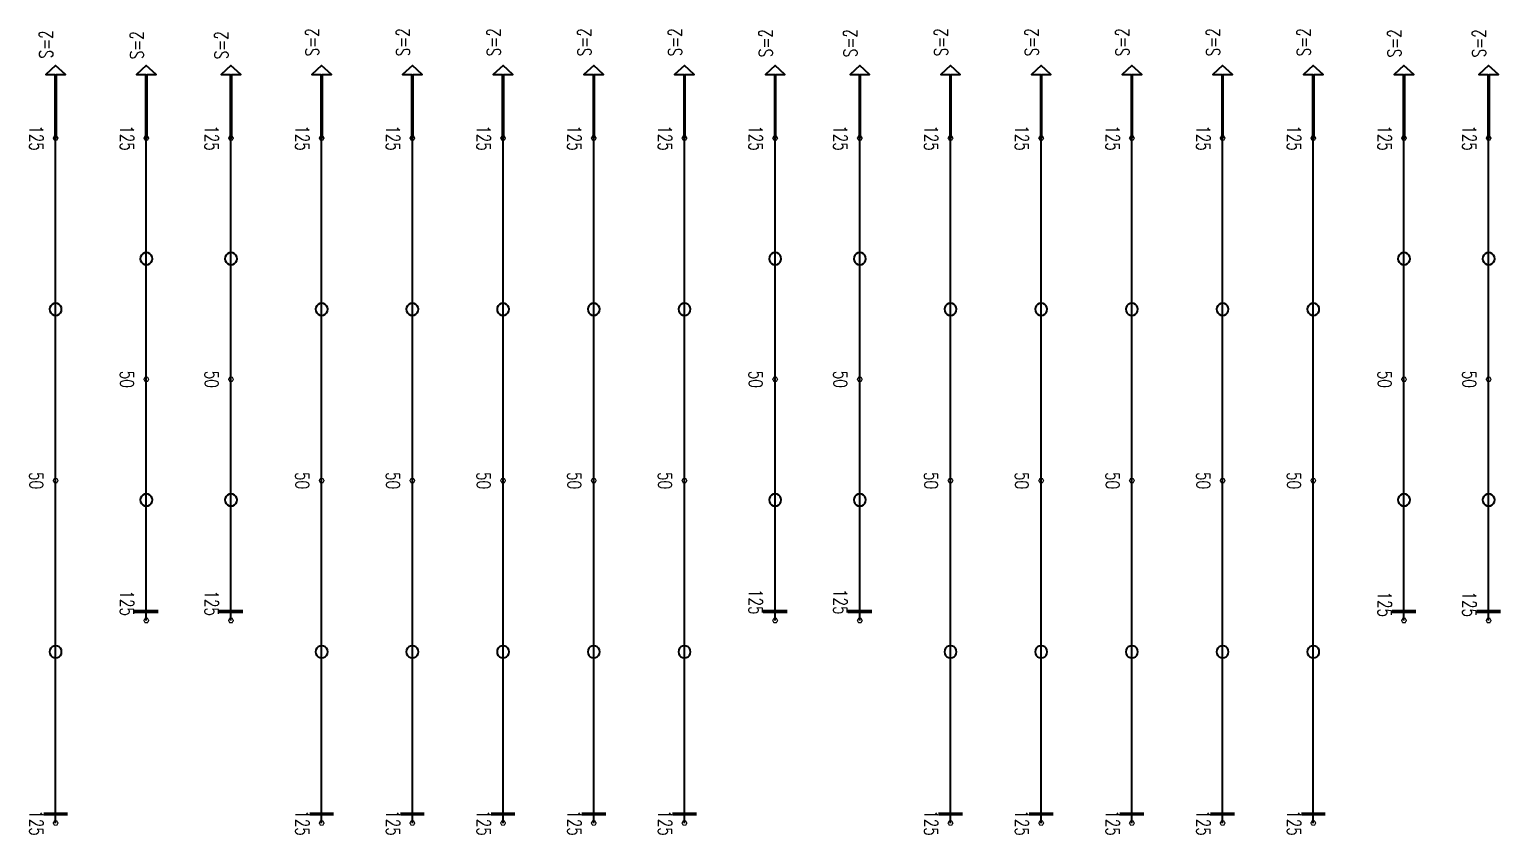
# Model space of a CAD drawing. Header units: millimetres. Extents: x 118516 to 587758, y -25561 to 50684.
# Drawn here: x 531768 to 556130, y 27610 to 40927 of the extents above; entities that cross this region are included whole.
import ezdxf

# ---------------------------------------------------------------- set-up
doc = ezdxf.new("R2010")
doc.units = ezdxf.units.MM
doc.layers.add('Current plane_Column', color=7, linetype='Continuous', true_color=0x4b00ff)
doc.layers.add('NDC_S-TENDON', color=6, linetype='Continuous', lineweight=35)
doc.layers.add('NDC_S_ANNO', color=7, linetype='Continuous', lineweight=20)
doc.styles.add('NDC_ANNO', font='', dxfattribs={"width": 0.8})
doc.styles.get('NDC_ANNO').set_extended_font_data('Dotum')

# ---------------------------------------------------------------- blocks, each defined once
blk = doc.blocks.new('HTB TDY')
at = {"layer": 'NDC_S-TENDON', "linetype": 'Continuous'}
for points, elevation in [([(23462, 29630), (23462, 30680), (23612, 30680), (23450, 30830), (23288, 30680), (23438, 30680), (23438, 29630)], 3575), ([(24962, 29630), (24962, 30680), (25112, 30680), (24950, 30830), (24788, 30680), (24938, 30680), (24938, 29630)], 3575), ([(26362, 29630), (26362, 30680), (26512, 30680), (26350, 30830), (26188, 30680), (26338, 30680), (26338, 29630)], 3575), ([(27862, 29630), (27862, 30680), (28012, 30680), (27850, 30830), (27688, 30680), (27838, 30680), (27838, 29630)], 3575), ([(29362, 29630), (29362, 30680), (29512, 30680), (29350, 30830), (29188, 30680), (29338, 30680), (29338, 29630)], 3575), ([(30862, 29630), (30862, 30680), (31012, 30680), (30850, 30830), (30688, 30680), (30838, 30680), (30838, 29630)], 3575), ([(32362, 29630), (32362, 30680), (32512, 30680), (32350, 30830), (32188, 30680), (32338, 30680), (32338, 29630)], 3575), ([(33862, 29630), (33862, 30680), (34012, 30680), (33850, 30830), (33688, 30680), (33838, 30680), (33838, 29630)], 3575), ([(35362, 29630), (35362, 30680), (35512, 30680), (35350, 30830), (35188, 30680), (35338, 30680), (35338, 29630)], 3575), ([(36762, 29630), (36762, 30680), (36912, 30680), (36750, 30830), (36588, 30680), (36738, 30680), (36738, 29630)], 3575), ([(38262, 29630), (38262, 30680), (38412, 30680), (38250, 30830), (38088, 30680), (38238, 30680), (38238, 29630)], 3575), ([(39762, 29630), (39762, 30680), (39912, 30680), (39750, 30830), (39588, 30680), (39738, 30680), (39738, 29630)], 3575), ([(41262, 29630), (41262, 30680), (41412, 30680), (41250, 30830), (41088, 30680), (41238, 30680), (41238, 29630)], 3575), ([(42762, 29630), (42762, 30680), (42912, 30680), (42750, 30830), (42588, 30680), (42738, 30680), (42738, 29630)], 3575), ([(44262, 29630), (44262, 30680), (44412, 30680), (44250, 30830), (44088, 30680), (44238, 30680), (44238, 29630)], 3575), ([(45762, 29630), (45762, 30680), (45912, 30680), (45750, 30830), (45588, 30680), (45738, 30680), (45738, 29630)], 3575), ([(47162, 29630), (47162, 30680), (47312, 30680), (47150, 30830), (46988, 30680), (47138, 30680), (47138, 29630)], 3575), ([(24950, 27535), (24981, 27540), (25009, 27554), (25031, 27576), (25045, 27604), (25050, 27635), (25045, 27666), (25031, 27694), (25009, 27716), (24981, 27730), (24950, 27735), (24919, 27730), (24891, 27716), (24869, 27694), (24855, 27666), (24850, 27635), (24855, 27604), (24869, 27576), (24891, 27554), (24919, 27540), (24950, 27535)], 3532), ([(26350, 27535), (26381, 27540), (26409, 27554), (26431, 27576), (26445, 27604), (26450, 27635), (26445, 27666), (26431, 27694), (26409, 27716), (26381, 27730), (26350, 27735), (26319, 27730), (26291, 27716), (26269, 27694), (26255, 27666), (26250, 27635), (26255, 27604), (26269, 27576), (26291, 27554), (26319, 27540), (26350, 27535)], 3532), ([(35350, 27535), (35381, 27540), (35409, 27554), (35431, 27576), (35445, 27604), (35450, 27635), (35445, 27666), (35431, 27694), (35409, 27716), (35381, 27730), (35350, 27735), (35319, 27730), (35291, 27716), (35269, 27694), (35255, 27666), (35250, 27635), (35255, 27604), (35269, 27576), (35291, 27554), (35319, 27540), (35350, 27535)], 3532), ([(36750, 27535), (36781, 27540), (36809, 27554), (36831, 27576), (36845, 27604), (36850, 27635), (36845, 27666), (36831, 27694), (36809, 27716), (36781, 27730), (36750, 27735), (36719, 27730), (36691, 27716), (36669, 27694), (36655, 27666), (36650, 27635), (36655, 27604), (36669, 27576), (36691, 27554), (36719, 27540), (36750, 27535)], 3532), ([(45750, 27535), (45781, 27540), (45809, 27554), (45831, 27576), (45845, 27604), (45850, 27635), (45845, 27666), (45831, 27694), (45809, 27716), (45781, 27730), (45750, 27735), (45719, 27730), (45691, 27716), (45669, 27694), (45655, 27666), (45650, 27635), (45655, 27604), (45669, 27576), (45691, 27554), (45719, 27540), (45750, 27535)], 3532), ([(47150, 27535), (47181, 27540), (47209, 27554), (47231, 27576), (47245, 27604), (47250, 27635), (47245, 27666), (47231, 27694), (47209, 27716), (47181, 27730), (47150, 27735), (47119, 27730), (47091, 27716), (47069, 27694), (47055, 27666), (47050, 27635), (47055, 27604), (47069, 27576), (47091, 27554), (47119, 27540), (47150, 27535)], 3532), ([(23450, 26698), (23481, 26702), (23509, 26717), (23531, 26739), (23545, 26767), (23550, 26798), (23545, 26829), (23531, 26856), (23509, 26879), (23481, 26893), (23450, 26898), (23419, 26893), (23391, 26879), (23369, 26856), (23355, 26829), (23350, 26798), (23355, 26767), (23369, 26739), (23391, 26717), (23419, 26702), (23450, 26698)], 3532), ([(27850, 26698), (27881, 26702), (27909, 26717), (27931, 26739), (27945, 26767), (27950, 26798), (27945, 26829), (27931, 26856), (27909, 26879), (27881, 26893), (27850, 26898), (27819, 26893), (27791, 26879), (27769, 26856), (27755, 26829), (27750, 26798), (27755, 26767), (27769, 26739), (27791, 26717), (27819, 26702), (27850, 26698)], 3532), ([(29350, 26698), (29381, 26702), (29409, 26717), (29431, 26739), (29445, 26767), (29450, 26798), (29445, 26829), (29431, 26856), (29409, 26879), (29381, 26893), (29350, 26898), (29319, 26893), (29291, 26879), (29269, 26856), (29255, 26829), (29250, 26798), (29255, 26767), (29269, 26739), (29291, 26717), (29319, 26702), (29350, 26698)], 3532), ([(30850, 26698), (30881, 26702), (30909, 26717), (30931, 26739), (30945, 26767), (30950, 26798), (30945, 26829), (30931, 26856), (30909, 26879), (30881, 26893), (30850, 26898), (30819, 26893), (30791, 26879), (30769, 26856), (30755, 26829), (30750, 26798), (30755, 26767), (30769, 26739), (30791, 26717), (30819, 26702), (30850, 26698)], 3532), ([(32350, 26698), (32381, 26702), (32409, 26717), (32431, 26739), (32445, 26767), (32450, 26798), (32445, 26829), (32431, 26856), (32409, 26879), (32381, 26893), (32350, 26898), (32319, 26893), (32291, 26879), (32269, 26856), (32255, 26829), (32250, 26798), (32255, 26767), (32269, 26739), (32291, 26717), (32319, 26702), (32350, 26698)], 3532), ([(33850, 26698), (33881, 26702), (33909, 26717), (33931, 26739), (33945, 26767), (33950, 26798), (33945, 26829), (33931, 26856), (33909, 26879), (33881, 26893), (33850, 26898), (33819, 26893), (33791, 26879), (33769, 26856), (33755, 26829), (33750, 26798), (33755, 26767), (33769, 26739), (33791, 26717), (33819, 26702), (33850, 26698)], 3532), ([(38250, 26698), (38281, 26702), (38309, 26717), (38331, 26739), (38345, 26767), (38350, 26798), (38345, 26829), (38331, 26856), (38309, 26879), (38281, 26893), (38250, 26898), (38219, 26893), (38191, 26879), (38169, 26856), (38155, 26829), (38150, 26798), (38155, 26767), (38169, 26739), (38191, 26717), (38219, 26702), (38250, 26698)], 3532), ([(39750, 26698), (39781, 26702), (39809, 26717), (39831, 26739), (39845, 26767), (39850, 26798), (39845, 26829), (39831, 26856), (39809, 26879), (39781, 26893), (39750, 26898), (39719, 26893), (39691, 26879), (39669, 26856), (39655, 26829), (39650, 26798), (39655, 26767), (39669, 26739), (39691, 26717), (39719, 26702), (39750, 26698)], 3532), ([(41250, 26698), (41281, 26702), (41309, 26717), (41331, 26739), (41345, 26767), (41350, 26798), (41345, 26829), (41331, 26856), (41309, 26879), (41281, 26893), (41250, 26898), (41219, 26893), (41191, 26879), (41169, 26856), (41155, 26829), (41150, 26798), (41155, 26767), (41169, 26739), (41191, 26717), (41219, 26702), (41250, 26698)], 3532), ([(42750, 26698), (42781, 26702), (42809, 26717), (42831, 26739), (42845, 26767), (42850, 26798), (42845, 26829), (42831, 26856), (42809, 26879), (42781, 26893), (42750, 26898), (42719, 26893), (42691, 26879), (42669, 26856), (42655, 26829), (42650, 26798), (42655, 26767), (42669, 26739), (42691, 26717), (42719, 26702), (42750, 26698)], 3532), ([(44250, 26698), (44281, 26702), (44309, 26717), (44331, 26739), (44345, 26767), (44350, 26798), (44345, 26829), (44331, 26856), (44309, 26879), (44281, 26893), (44250, 26898), (44219, 26893), (44191, 26879), (44169, 26856), (44155, 26829), (44150, 26798), (44155, 26767), (44169, 26739), (44191, 26717), (44219, 26702), (44250, 26698)], 3532), ([(24950, 23545), (24981, 23550), (25009, 23564), (25031, 23586), (25045, 23614), (25050, 23645), (25045, 23676), (25031, 23704), (25009, 23726), (24981, 23740), (24950, 23745), (24919, 23740), (24891, 23726), (24869, 23704), (24855, 23676), (24850, 23645), (24855, 23614), (24869, 23586), (24891, 23564), (24919, 23550), (24950, 23545)], 3532), ([(26350, 23545), (26381, 23550), (26409, 23564), (26431, 23586), (26445, 23614), (26450, 23645), (26445, 23676), (26431, 23704), (26409, 23726), (26381, 23740), (26350, 23745), (26319, 23740), (26291, 23726), (26269, 23704), (26255, 23676), (26250, 23645), (26255, 23614), (26269, 23586), (26291, 23564), (26319, 23550), (26350, 23545)], 3532), ([(35350, 23545), (35381, 23550), (35409, 23564), (35431, 23586), (35445, 23614), (35450, 23645), (35445, 23676), (35431, 23704), (35409, 23726), (35381, 23740), (35350, 23745), (35319, 23740), (35291, 23726), (35269, 23704), (35255, 23676), (35250, 23645), (35255, 23614), (35269, 23586), (35291, 23564), (35319, 23550), (35350, 23545)], 3532), ([(36750, 23545), (36781, 23550), (36809, 23564), (36831, 23586), (36845, 23614), (36850, 23645), (36845, 23676), (36831, 23704), (36809, 23726), (36781, 23740), (36750, 23745), (36719, 23740), (36691, 23726), (36669, 23704), (36655, 23676), (36650, 23645), (36655, 23614), (36669, 23586), (36691, 23564), (36719, 23550), (36750, 23545)], 3532), ([(45750, 23545), (45781, 23550), (45809, 23564), (45831, 23586), (45845, 23614), (45850, 23645), (45845, 23676), (45831, 23704), (45809, 23726), (45781, 23740), (45750, 23745), (45719, 23740), (45691, 23726), (45669, 23704), (45655, 23676), (45650, 23645), (45655, 23614), (45669, 23586), (45691, 23564), (45719, 23550), (45750, 23545)], 3532), ([(47150, 23545), (47181, 23550), (47209, 23564), (47231, 23586), (47245, 23614), (47250, 23645), (47245, 23676), (47231, 23704), (47209, 23726), (47181, 23740), (47150, 23745), (47119, 23740), (47091, 23726), (47069, 23704), (47055, 23676), (47050, 23645), (47055, 23614), (47069, 23586), (47091, 23564), (47119, 23550), (47150, 23545)], 3532), ([(23450, 21033), (23481, 21037), (23509, 21052), (23531, 21074), (23545, 21102), (23550, 21133), (23545, 21163), (23531, 21191), (23509, 21213), (23481, 21228), (23450, 21233), (23419, 21228), (23391, 21213), (23369, 21191), (23355, 21163), (23350, 21133), (23355, 21102), (23369, 21074), (23391, 21052), (23419, 21037), (23450, 21033)], 3532), ([(27850, 21033), (27881, 21037), (27909, 21052), (27931, 21074), (27945, 21102), (27950, 21133), (27945, 21163), (27931, 21191), (27909, 21213), (27881, 21228), (27850, 21233), (27819, 21228), (27791, 21213), (27769, 21191), (27755, 21163), (27750, 21133), (27755, 21102), (27769, 21074), (27791, 21052), (27819, 21037), (27850, 21033)], 3532), ([(29350, 21033), (29381, 21037), (29409, 21052), (29431, 21074), (29445, 21102), (29450, 21133), (29445, 21163), (29431, 21191), (29409, 21213), (29381, 21228), (29350, 21233), (29319, 21228), (29291, 21213), (29269, 21191), (29255, 21163), (29250, 21133), (29255, 21102), (29269, 21074), (29291, 21052), (29319, 21037), (29350, 21033)], 3532), ([(30850, 21033), (30881, 21037), (30909, 21052), (30931, 21074), (30945, 21102), (30950, 21133), (30945, 21163), (30931, 21191), (30909, 21213), (30881, 21228), (30850, 21233), (30819, 21228), (30791, 21213), (30769, 21191), (30755, 21163), (30750, 21133), (30755, 21102), (30769, 21074), (30791, 21052), (30819, 21037), (30850, 21033)], 3532), ([(32350, 21033), (32381, 21037), (32409, 21052), (32431, 21074), (32445, 21102), (32450, 21133), (32445, 21163), (32431, 21191), (32409, 21213), (32381, 21228), (32350, 21233), (32319, 21228), (32291, 21213), (32269, 21191), (32255, 21163), (32250, 21133), (32255, 21102), (32269, 21074), (32291, 21052), (32319, 21037), (32350, 21033)], 3532), ([(33850, 21033), (33881, 21037), (33909, 21052), (33931, 21074), (33945, 21102), (33950, 21133), (33945, 21163), (33931, 21191), (33909, 21213), (33881, 21228), (33850, 21233), (33819, 21228), (33791, 21213), (33769, 21191), (33755, 21163), (33750, 21133), (33755, 21102), (33769, 21074), (33791, 21052), (33819, 21037), (33850, 21033)], 3532), ([(38250, 21033), (38281, 21037), (38309, 21052), (38331, 21074), (38345, 21102), (38350, 21133), (38345, 21163), (38331, 21191), (38309, 21213), (38281, 21228), (38250, 21233), (38219, 21228), (38191, 21213), (38169, 21191), (38155, 21163), (38150, 21133), (38155, 21102), (38169, 21074), (38191, 21052), (38219, 21037), (38250, 21033)], 3532), ([(39750, 21033), (39781, 21037), (39809, 21052), (39831, 21074), (39845, 21102), (39850, 21133), (39845, 21163), (39831, 21191), (39809, 21213), (39781, 21228), (39750, 21233), (39719, 21228), (39691, 21213), (39669, 21191), (39655, 21163), (39650, 21133), (39655, 21102), (39669, 21074), (39691, 21052), (39719, 21037), (39750, 21033)], 3532), ([(41250, 21033), (41281, 21037), (41309, 21052), (41331, 21074), (41345, 21102), (41350, 21133), (41345, 21163), (41331, 21191), (41309, 21213), (41281, 21228), (41250, 21233), (41219, 21228), (41191, 21213), (41169, 21191), (41155, 21163), (41150, 21133), (41155, 21102), (41169, 21074), (41191, 21052), (41219, 21037), (41250, 21033)], 3532), ([(42750, 21033), (42781, 21037), (42809, 21052), (42831, 21074), (42845, 21102), (42850, 21133), (42845, 21163), (42831, 21191), (42809, 21213), (42781, 21228), (42750, 21233), (42719, 21228), (42691, 21213), (42669, 21191), (42655, 21163), (42650, 21133), (42655, 21102), (42669, 21074), (42691, 21052), (42719, 21037), (42750, 21033)], 3532), ([(44250, 21033), (44281, 21037), (44309, 21052), (44331, 21074), (44345, 21102), (44350, 21133), (44345, 21163), (44331, 21191), (44309, 21213), (44281, 21228), (44250, 21233), (44219, 21228), (44191, 21213), (44169, 21191), (44155, 21163), (44150, 21133), (44155, 21102), (44169, 21074), (44191, 21052), (44219, 21037), (44250, 21033)], 3532)]:
    blk.add_lwpolyline(points, close=True, dxfattribs=dict(at, elevation=elevation))
for points, elevation in [([(23490, 29630, 20, 20, 0), (23470, 29665, 20, 20, 0), (23430, 29665, 20, 20, 0), (23410, 29630, 20, 20, 0), (23430, 29595, 20, 20, 0), (23470, 29595, 20, 20, 0)], 3575), ([(23490, 29630, 20, 20, 0), (23470, 29665, 20, 20, 0), (23430, 29665, 20, 20, 0), (23410, 29630, 20, 20, 0), (23430, 29595, 20, 20, 0), (23470, 29595, 20, 20, 0)], 3575), ([(24990, 29630, 20, 20, 0), (24970, 29665, 20, 20, 0), (24930, 29665, 20, 20, 0), (24910, 29630, 20, 20, 0), (24930, 29595, 20, 20, 0), (24970, 29595, 20, 20, 0)], 3575), ([(24990, 29630, 20, 20, 0), (24970, 29665, 20, 20, 0), (24930, 29665, 20, 20, 0), (24910, 29630, 20, 20, 0), (24930, 29595, 20, 20, 0), (24970, 29595, 20, 20, 0)], 3575), ([(26390, 29630, 20, 20, 0), (26370, 29665, 20, 20, 0), (26330, 29665, 20, 20, 0), (26310, 29630, 20, 20, 0), (26330, 29595, 20, 20, 0), (26370, 29595, 20, 20, 0)], 3575), ([(26390, 29630, 20, 20, 0), (26370, 29665, 20, 20, 0), (26330, 29665, 20, 20, 0), (26310, 29630, 20, 20, 0), (26330, 29595, 20, 20, 0), (26370, 29595, 20, 20, 0)], 3575), ([(27890, 29630, 20, 20, 0), (27870, 29665, 20, 20, 0), (27830, 29665, 20, 20, 0), (27810, 29630, 20, 20, 0), (27830, 29595, 20, 20, 0), (27870, 29595, 20, 20, 0)], 3575), ([(27890, 29630, 20, 20, 0), (27870, 29665, 20, 20, 0), (27830, 29665, 20, 20, 0), (27810, 29630, 20, 20, 0), (27830, 29595, 20, 20, 0), (27870, 29595, 20, 20, 0)], 3575), ([(29390, 29630, 20, 20, 0), (29370, 29665, 20, 20, 0), (29330, 29665, 20, 20, 0), (29310, 29630, 20, 20, 0), (29330, 29595, 20, 20, 0), (29370, 29595, 20, 20, 0)], 3575), ([(29390, 29630, 20, 20, 0), (29370, 29665, 20, 20, 0), (29330, 29665, 20, 20, 0), (29310, 29630, 20, 20, 0), (29330, 29595, 20, 20, 0), (29370, 29595, 20, 20, 0)], 3575), ([(30890, 29630, 20, 20, 0), (30870, 29665, 20, 20, 0), (30830, 29665, 20, 20, 0), (30810, 29630, 20, 20, 0), (30830, 29595, 20, 20, 0), (30870, 29595, 20, 20, 0)], 3575), ([(30890, 29630, 20, 20, 0), (30870, 29665, 20, 20, 0), (30830, 29665, 20, 20, 0), (30810, 29630, 20, 20, 0), (30830, 29595, 20, 20, 0), (30870, 29595, 20, 20, 0)], 3575), ([(32390, 29630, 20, 20, 0), (32370, 29665, 20, 20, 0), (32330, 29665, 20, 20, 0), (32310, 29630, 20, 20, 0), (32330, 29595, 20, 20, 0), (32370, 29595, 20, 20, 0)], 3575), ([(32390, 29630, 20, 20, 0), (32370, 29665, 20, 20, 0), (32330, 29665, 20, 20, 0), (32310, 29630, 20, 20, 0), (32330, 29595, 20, 20, 0), (32370, 29595, 20, 20, 0)], 3575), ([(33890, 29630, 20, 20, 0), (33870, 29665, 20, 20, 0), (33830, 29665, 20, 20, 0), (33810, 29630, 20, 20, 0), (33830, 29595, 20, 20, 0), (33870, 29595, 20, 20, 0)], 3575), ([(33890, 29630, 20, 20, 0), (33870, 29665, 20, 20, 0), (33830, 29665, 20, 20, 0), (33810, 29630, 20, 20, 0), (33830, 29595, 20, 20, 0), (33870, 29595, 20, 20, 0)], 3575), ([(35390, 29630, 20, 20, 0), (35370, 29665, 20, 20, 0), (35330, 29665, 20, 20, 0), (35310, 29630, 20, 20, 0), (35330, 29595, 20, 20, 0), (35370, 29595, 20, 20, 0)], 3575), ([(35390, 29630, 20, 20, 0), (35370, 29665, 20, 20, 0), (35330, 29665, 20, 20, 0), (35310, 29630, 20, 20, 0), (35330, 29595, 20, 20, 0), (35370, 29595, 20, 20, 0)], 3575), ([(36790, 29630, 20, 20, 0), (36770, 29665, 20, 20, 0), (36730, 29665, 20, 20, 0), (36710, 29630, 20, 20, 0), (36730, 29595, 20, 20, 0), (36770, 29595, 20, 20, 0)], 3575), ([(36790, 29630, 20, 20, 0), (36770, 29665, 20, 20, 0), (36730, 29665, 20, 20, 0), (36710, 29630, 20, 20, 0), (36730, 29595, 20, 20, 0), (36770, 29595, 20, 20, 0)], 3575), ([(38290, 29630, 20, 20, 0), (38270, 29665, 20, 20, 0), (38230, 29665, 20, 20, 0), (38210, 29630, 20, 20, 0), (38230, 29595, 20, 20, 0), (38270, 29595, 20, 20, 0)], 3575), ([(38290, 29630, 20, 20, 0), (38270, 29665, 20, 20, 0), (38230, 29665, 20, 20, 0), (38210, 29630, 20, 20, 0), (38230, 29595, 20, 20, 0), (38270, 29595, 20, 20, 0)], 3575), ([(39790, 29630, 20, 20, 0), (39770, 29665, 20, 20, 0), (39730, 29665, 20, 20, 0), (39710, 29630, 20, 20, 0), (39730, 29595, 20, 20, 0), (39770, 29595, 20, 20, 0)], 3575), ([(39790, 29630, 20, 20, 0), (39770, 29665, 20, 20, 0), (39730, 29665, 20, 20, 0), (39710, 29630, 20, 20, 0), (39730, 29595, 20, 20, 0), (39770, 29595, 20, 20, 0)], 3575), ([(41290, 29630, 20, 20, 0), (41270, 29665, 20, 20, 0), (41230, 29665, 20, 20, 0), (41210, 29630, 20, 20, 0), (41230, 29595, 20, 20, 0), (41270, 29595, 20, 20, 0)], 3575), ([(41290, 29630, 20, 20, 0), (41270, 29665, 20, 20, 0), (41230, 29665, 20, 20, 0), (41210, 29630, 20, 20, 0), (41230, 29595, 20, 20, 0), (41270, 29595, 20, 20, 0)], 3575), ([(42790, 29630, 20, 20, 0), (42770, 29665, 20, 20, 0), (42730, 29665, 20, 20, 0), (42710, 29630, 20, 20, 0), (42730, 29595, 20, 20, 0), (42770, 29595, 20, 20, 0)], 3575), ([(42790, 29630, 20, 20, 0), (42770, 29665, 20, 20, 0), (42730, 29665, 20, 20, 0), (42710, 29630, 20, 20, 0), (42730, 29595, 20, 20, 0), (42770, 29595, 20, 20, 0)], 3575), ([(44290, 29630, 20, 20, 0), (44270, 29665, 20, 20, 0), (44230, 29665, 20, 20, 0), (44210, 29630, 20, 20, 0), (44230, 29595, 20, 20, 0), (44270, 29595, 20, 20, 0)], 3575), ([(44290, 29630, 20, 20, 0), (44270, 29665, 20, 20, 0), (44230, 29665, 20, 20, 0), (44210, 29630, 20, 20, 0), (44230, 29595, 20, 20, 0), (44270, 29595, 20, 20, 0)], 3575), ([(45790, 29630, 20, 20, 0), (45770, 29665, 20, 20, 0), (45730, 29665, 20, 20, 0), (45710, 29630, 20, 20, 0), (45730, 29595, 20, 20, 0), (45770, 29595, 20, 20, 0)], 3575), ([(45790, 29630, 20, 20, 0), (45770, 29665, 20, 20, 0), (45730, 29665, 20, 20, 0), (45710, 29630, 20, 20, 0), (45730, 29595, 20, 20, 0), (45770, 29595, 20, 20, 0)], 3575), ([(47190, 29630, 20, 20, 0), (47170, 29665, 20, 20, 0), (47130, 29665, 20, 20, 0), (47110, 29630, 20, 20, 0), (47130, 29595, 20, 20, 0), (47170, 29595, 20, 20, 0)], 3575), ([(47190, 29630, 20, 20, 0), (47170, 29665, 20, 20, 0), (47130, 29665, 20, 20, 0), (47110, 29630, 20, 20, 0), (47130, 29595, 20, 20, 0), (47170, 29595, 20, 20, 0)], 3575), ([(24990, 25640, 20, 20, 0), (24970, 25675, 20, 20, 0), (24930, 25675, 20, 20, 0), (24910, 25640, 20, 20, 0), (24930, 25605, 20, 20, 0), (24970, 25605, 20, 20, 0)], 3500), ([(24990, 25640, 20, 20, 0), (24970, 25675, 20, 20, 0), (24930, 25675, 20, 20, 0), (24910, 25640, 20, 20, 0), (24930, 25605, 20, 20, 0), (24970, 25605, 20, 20, 0)], 3500), ([(26390, 25640, 20, 20, 0), (26370, 25675, 20, 20, 0), (26330, 25675, 20, 20, 0), (26310, 25640, 20, 20, 0), (26330, 25605, 20, 20, 0), (26370, 25605, 20, 20, 0)], 3500), ([(26390, 25640, 20, 20, 0), (26370, 25675, 20, 20, 0), (26330, 25675, 20, 20, 0), (26310, 25640, 20, 20, 0), (26330, 25605, 20, 20, 0), (26370, 25605, 20, 20, 0)], 3500), ([(35390, 25640, 20, 20, 0), (35370, 25675, 20, 20, 0), (35330, 25675, 20, 20, 0), (35310, 25640, 20, 20, 0), (35330, 25605, 20, 20, 0), (35370, 25605, 20, 20, 0)], 3500), ([(35390, 25640, 20, 20, 0), (35370, 25675, 20, 20, 0), (35330, 25675, 20, 20, 0), (35310, 25640, 20, 20, 0), (35330, 25605, 20, 20, 0), (35370, 25605, 20, 20, 0)], 3500), ([(36790, 25640, 20, 20, 0), (36770, 25675, 20, 20, 0), (36730, 25675, 20, 20, 0), (36710, 25640, 20, 20, 0), (36730, 25605, 20, 20, 0), (36770, 25605, 20, 20, 0)], 3500), ([(36790, 25640, 20, 20, 0), (36770, 25675, 20, 20, 0), (36730, 25675, 20, 20, 0), (36710, 25640, 20, 20, 0), (36730, 25605, 20, 20, 0), (36770, 25605, 20, 20, 0)], 3500), ([(45790, 25640, 20, 20, 0), (45770, 25675, 20, 20, 0), (45730, 25675, 20, 20, 0), (45710, 25640, 20, 20, 0), (45730, 25605, 20, 20, 0), (45770, 25605, 20, 20, 0)], 3500), ([(45790, 25640, 20, 20, 0), (45770, 25675, 20, 20, 0), (45730, 25675, 20, 20, 0), (45710, 25640, 20, 20, 0), (45730, 25605, 20, 20, 0), (45770, 25605, 20, 20, 0)], 3500), ([(47190, 25640, 20, 20, 0), (47170, 25675, 20, 20, 0), (47130, 25675, 20, 20, 0), (47110, 25640, 20, 20, 0), (47130, 25605, 20, 20, 0), (47170, 25605, 20, 20, 0)], 3500), ([(47190, 25640, 20, 20, 0), (47170, 25675, 20, 20, 0), (47130, 25675, 20, 20, 0), (47110, 25640, 20, 20, 0), (47130, 25605, 20, 20, 0), (47170, 25605, 20, 20, 0)], 3500), ([(23490, 23965, 20, 20, 0), (23470, 24000, 20, 20, 0), (23430, 24000, 20, 20, 0), (23410, 23965, 20, 20, 0), (23430, 23930, 20, 20, 0), (23470, 23930, 20, 20, 0)], 3500), ([(23490, 23965, 20, 20, 0), (23470, 24000, 20, 20, 0), (23430, 24000, 20, 20, 0), (23410, 23965, 20, 20, 0), (23430, 23930, 20, 20, 0), (23470, 23930, 20, 20, 0)], 3500), ([(27890, 23965, 20, 20, 0), (27870, 24000, 20, 20, 0), (27830, 24000, 20, 20, 0), (27810, 23965, 20, 20, 0), (27830, 23930, 20, 20, 0), (27870, 23930, 20, 20, 0)], 3500), ([(27890, 23965, 20, 20, 0), (27870, 24000, 20, 20, 0), (27830, 24000, 20, 20, 0), (27810, 23965, 20, 20, 0), (27830, 23930, 20, 20, 0), (27870, 23930, 20, 20, 0)], 3500), ([(29390, 23965, 20, 20, 0), (29370, 24000, 20, 20, 0), (29330, 24000, 20, 20, 0), (29310, 23965, 20, 20, 0), (29330, 23930, 20, 20, 0), (29370, 23930, 20, 20, 0)], 3500), ([(29390, 23965, 20, 20, 0), (29370, 24000, 20, 20, 0), (29330, 24000, 20, 20, 0), (29310, 23965, 20, 20, 0), (29330, 23930, 20, 20, 0), (29370, 23930, 20, 20, 0)], 3500), ([(30890, 23965, 20, 20, 0), (30870, 24000, 20, 20, 0), (30830, 24000, 20, 20, 0), (30810, 23965, 20, 20, 0), (30830, 23930, 20, 20, 0), (30870, 23930, 20, 20, 0)], 3500), ([(30890, 23965, 20, 20, 0), (30870, 24000, 20, 20, 0), (30830, 24000, 20, 20, 0), (30810, 23965, 20, 20, 0), (30830, 23930, 20, 20, 0), (30870, 23930, 20, 20, 0)], 3500), ([(32390, 23965, 20, 20, 0), (32370, 24000, 20, 20, 0), (32330, 24000, 20, 20, 0), (32310, 23965, 20, 20, 0), (32330, 23930, 20, 20, 0), (32370, 23930, 20, 20, 0)], 3500), ([(32390, 23965, 20, 20, 0), (32370, 24000, 20, 20, 0), (32330, 24000, 20, 20, 0), (32310, 23965, 20, 20, 0), (32330, 23930, 20, 20, 0), (32370, 23930, 20, 20, 0)], 3500), ([(33890, 23965, 20, 20, 0), (33870, 24000, 20, 20, 0), (33830, 24000, 20, 20, 0), (33810, 23965, 20, 20, 0), (33830, 23930, 20, 20, 0), (33870, 23930, 20, 20, 0)], 3500), ([(33890, 23965, 20, 20, 0), (33870, 24000, 20, 20, 0), (33830, 24000, 20, 20, 0), (33810, 23965, 20, 20, 0), (33830, 23930, 20, 20, 0), (33870, 23930, 20, 20, 0)], 3500), ([(38290, 23965, 20, 20, 0), (38270, 24000, 20, 20, 0), (38230, 24000, 20, 20, 0), (38210, 23965, 20, 20, 0), (38230, 23930, 20, 20, 0), (38270, 23930, 20, 20, 0)], 3500), ([(38290, 23965, 20, 20, 0), (38270, 24000, 20, 20, 0), (38230, 24000, 20, 20, 0), (38210, 23965, 20, 20, 0), (38230, 23930, 20, 20, 0), (38270, 23930, 20, 20, 0)], 3500), ([(39790, 23965, 20, 20, 0), (39770, 24000, 20, 20, 0), (39730, 24000, 20, 20, 0), (39710, 23965, 20, 20, 0), (39730, 23930, 20, 20, 0), (39770, 23930, 20, 20, 0)], 3500), ([(39790, 23965, 20, 20, 0), (39770, 24000, 20, 20, 0), (39730, 24000, 20, 20, 0), (39710, 23965, 20, 20, 0), (39730, 23930, 20, 20, 0), (39770, 23930, 20, 20, 0)], 3500), ([(41290, 23965, 20, 20, 0), (41270, 24000, 20, 20, 0), (41230, 24000, 20, 20, 0), (41210, 23965, 20, 20, 0), (41230, 23930, 20, 20, 0), (41270, 23930, 20, 20, 0)], 3500), ([(41290, 23965, 20, 20, 0), (41270, 24000, 20, 20, 0), (41230, 24000, 20, 20, 0), (41210, 23965, 20, 20, 0), (41230, 23930, 20, 20, 0), (41270, 23930, 20, 20, 0)], 3500), ([(42790, 23965, 20, 20, 0), (42770, 24000, 20, 20, 0), (42730, 24000, 20, 20, 0), (42710, 23965, 20, 20, 0), (42730, 23930, 20, 20, 0), (42770, 23930, 20, 20, 0)], 3500), ([(42790, 23965, 20, 20, 0), (42770, 24000, 20, 20, 0), (42730, 24000, 20, 20, 0), (42710, 23965, 20, 20, 0), (42730, 23930, 20, 20, 0), (42770, 23930, 20, 20, 0)], 3500), ([(44290, 23965, 20, 20, 0), (44270, 24000, 20, 20, 0), (44230, 24000, 20, 20, 0), (44210, 23965, 20, 20, 0), (44230, 23930, 20, 20, 0), (44270, 23930, 20, 20, 0)], 3500), ([(44290, 23965, 20, 20, 0), (44270, 24000, 20, 20, 0), (44230, 24000, 20, 20, 0), (44210, 23965, 20, 20, 0), (44230, 23930, 20, 20, 0), (44270, 23930, 20, 20, 0)], 3500), ([(24990, 21650, 20, 20, 0), (24970, 21685, 20, 20, 0), (24930, 21685, 20, 20, 0), (24910, 21650, 20, 20, 0), (24930, 21615, 20, 20, 0), (24970, 21615, 20, 20, 0)], 3575), ([(24990, 21650, 20, 20, 0), (24970, 21685, 20, 20, 0), (24930, 21685, 20, 20, 0), (24910, 21650, 20, 20, 0), (24930, 21615, 20, 20, 0), (24970, 21615, 20, 20, 0)], 3575), ([(26390, 21650, 20, 20, 0), (26370, 21685, 20, 20, 0), (26330, 21685, 20, 20, 0), (26310, 21650, 20, 20, 0), (26330, 21615, 20, 20, 0), (26370, 21615, 20, 20, 0)], 3575), ([(26390, 21650, 20, 20, 0), (26370, 21685, 20, 20, 0), (26330, 21685, 20, 20, 0), (26310, 21650, 20, 20, 0), (26330, 21615, 20, 20, 0), (26370, 21615, 20, 20, 0)], 3575), ([(35390, 21650, 20, 20, 0), (35370, 21685, 20, 20, 0), (35330, 21685, 20, 20, 0), (35310, 21650, 20, 20, 0), (35330, 21615, 20, 20, 0), (35370, 21615, 20, 20, 0)], 3575), ([(35390, 21650, 20, 20, 0), (35370, 21685, 20, 20, 0), (35330, 21685, 20, 20, 0), (35310, 21650, 20, 20, 0), (35330, 21615, 20, 20, 0), (35370, 21615, 20, 20, 0)], 3575), ([(36790, 21650, 20, 20, 0), (36770, 21685, 20, 20, 0), (36730, 21685, 20, 20, 0), (36710, 21650, 20, 20, 0), (36730, 21615, 20, 20, 0), (36770, 21615, 20, 20, 0)], 3575), ([(36790, 21650, 20, 20, 0), (36770, 21685, 20, 20, 0), (36730, 21685, 20, 20, 0), (36710, 21650, 20, 20, 0), (36730, 21615, 20, 20, 0), (36770, 21615, 20, 20, 0)], 3575), ([(45790, 21650, 20, 20, 0), (45770, 21685, 20, 20, 0), (45730, 21685, 20, 20, 0), (45710, 21650, 20, 20, 0), (45730, 21615, 20, 20, 0), (45770, 21615, 20, 20, 0)], 3575), ([(45790, 21650, 20, 20, 0), (45770, 21685, 20, 20, 0), (45730, 21685, 20, 20, 0), (45710, 21650, 20, 20, 0), (45730, 21615, 20, 20, 0), (45770, 21615, 20, 20, 0)], 3575), ([(47190, 21650, 20, 20, 0), (47170, 21685, 20, 20, 0), (47130, 21685, 20, 20, 0), (47110, 21650, 20, 20, 0), (47130, 21615, 20, 20, 0), (47170, 21615, 20, 20, 0)], 3575), ([(47190, 21650, 20, 20, 0), (47170, 21685, 20, 20, 0), (47130, 21685, 20, 20, 0), (47110, 21650, 20, 20, 0), (47130, 21615, 20, 20, 0), (47170, 21615, 20, 20, 0)], 3575), ([(23490, 18300, 20, 20, 0), (23470, 18335, 20, 20, 0), (23430, 18335, 20, 20, 0), (23410, 18300, 20, 20, 0), (23430, 18265, 20, 20, 0), (23470, 18265, 20, 20, 0)], 3575), ([(23490, 18300, 20, 20, 0), (23470, 18335, 20, 20, 0), (23430, 18335, 20, 20, 0), (23410, 18300, 20, 20, 0), (23430, 18265, 20, 20, 0), (23470, 18265, 20, 20, 0)], 3575), ([(27890, 18300, 20, 20, 0), (27870, 18335, 20, 20, 0), (27830, 18335, 20, 20, 0), (27810, 18300, 20, 20, 0), (27830, 18265, 20, 20, 0), (27870, 18265, 20, 20, 0)], 3575), ([(27890, 18300, 20, 20, 0), (27870, 18335, 20, 20, 0), (27830, 18335, 20, 20, 0), (27810, 18300, 20, 20, 0), (27830, 18265, 20, 20, 0), (27870, 18265, 20, 20, 0)], 3575), ([(29390, 18300, 20, 20, 0), (29370, 18335, 20, 20, 0), (29330, 18335, 20, 20, 0), (29310, 18300, 20, 20, 0), (29330, 18265, 20, 20, 0), (29370, 18265, 20, 20, 0)], 3575), ([(29390, 18300, 20, 20, 0), (29370, 18335, 20, 20, 0), (29330, 18335, 20, 20, 0), (29310, 18300, 20, 20, 0), (29330, 18265, 20, 20, 0), (29370, 18265, 20, 20, 0)], 3575), ([(30890, 18300, 20, 20, 0), (30870, 18335, 20, 20, 0), (30830, 18335, 20, 20, 0), (30810, 18300, 20, 20, 0), (30830, 18265, 20, 20, 0), (30870, 18265, 20, 20, 0)], 3575), ([(30890, 18300, 20, 20, 0), (30870, 18335, 20, 20, 0), (30830, 18335, 20, 20, 0), (30810, 18300, 20, 20, 0), (30830, 18265, 20, 20, 0), (30870, 18265, 20, 20, 0)], 3575), ([(32390, 18300, 20, 20, 0), (32370, 18335, 20, 20, 0), (32330, 18335, 20, 20, 0), (32310, 18300, 20, 20, 0), (32330, 18265, 20, 20, 0), (32370, 18265, 20, 20, 0)], 3575), ([(32390, 18300, 20, 20, 0), (32370, 18335, 20, 20, 0), (32330, 18335, 20, 20, 0), (32310, 18300, 20, 20, 0), (32330, 18265, 20, 20, 0), (32370, 18265, 20, 20, 0)], 3575), ([(33890, 18300, 20, 20, 0), (33870, 18335, 20, 20, 0), (33830, 18335, 20, 20, 0), (33810, 18300, 20, 20, 0), (33830, 18265, 20, 20, 0), (33870, 18265, 20, 20, 0)], 3575), ([(33890, 18300, 20, 20, 0), (33870, 18335, 20, 20, 0), (33830, 18335, 20, 20, 0), (33810, 18300, 20, 20, 0), (33830, 18265, 20, 20, 0), (33870, 18265, 20, 20, 0)], 3575), ([(38290, 18300, 20, 20, 0), (38270, 18335, 20, 20, 0), (38230, 18335, 20, 20, 0), (38210, 18300, 20, 20, 0), (38230, 18265, 20, 20, 0), (38270, 18265, 20, 20, 0)], 3575), ([(38290, 18300, 20, 20, 0), (38270, 18335, 20, 20, 0), (38230, 18335, 20, 20, 0), (38210, 18300, 20, 20, 0), (38230, 18265, 20, 20, 0), (38270, 18265, 20, 20, 0)], 3575), ([(39790, 18300, 20, 20, 0), (39770, 18335, 20, 20, 0), (39730, 18335, 20, 20, 0), (39710, 18300, 20, 20, 0), (39730, 18265, 20, 20, 0), (39770, 18265, 20, 20, 0)], 3575), ([(39790, 18300, 20, 20, 0), (39770, 18335, 20, 20, 0), (39730, 18335, 20, 20, 0), (39710, 18300, 20, 20, 0), (39730, 18265, 20, 20, 0), (39770, 18265, 20, 20, 0)], 3575), ([(41290, 18300, 20, 20, 0), (41270, 18335, 20, 20, 0), (41230, 18335, 20, 20, 0), (41210, 18300, 20, 20, 0), (41230, 18265, 20, 20, 0), (41270, 18265, 20, 20, 0)], 3575), ([(41290, 18300, 20, 20, 0), (41270, 18335, 20, 20, 0), (41230, 18335, 20, 20, 0), (41210, 18300, 20, 20, 0), (41230, 18265, 20, 20, 0), (41270, 18265, 20, 20, 0)], 3575), ([(42790, 18300, 20, 20, 0), (42770, 18335, 20, 20, 0), (42730, 18335, 20, 20, 0), (42710, 18300, 20, 20, 0), (42730, 18265, 20, 20, 0), (42770, 18265, 20, 20, 0)], 3575), ([(42790, 18300, 20, 20, 0), (42770, 18335, 20, 20, 0), (42730, 18335, 20, 20, 0), (42710, 18300, 20, 20, 0), (42730, 18265, 20, 20, 0), (42770, 18265, 20, 20, 0)], 3575), ([(44290, 18300, 20, 20, 0), (44270, 18335, 20, 20, 0), (44230, 18335, 20, 20, 0), (44210, 18300, 20, 20, 0), (44230, 18265, 20, 20, 0), (44270, 18265, 20, 20, 0)], 3575), ([(44290, 18300, 20, 20, 0), (44270, 18335, 20, 20, 0), (44230, 18335, 20, 20, 0), (44210, 18300, 20, 20, 0), (44230, 18265, 20, 20, 0), (44270, 18265, 20, 20, 0)], 3575)]:
    blk.add_lwpolyline(points, format="xyseb", close=True, dxfattribs=dict(at, elevation=elevation))
at = {"layer": 'NDC_S-TENDON', "linetype": 'Continuous', "elevation": 3575}
for points in [[(24750, 21800, 60, 60, 0), (25150, 21800, 60, 60, 0)], [(26150, 21800, 60, 60, 0), (26550, 21800, 60, 60, 0)], [(35150, 21800, 60, 60, 0), (35550, 21800, 60, 60, 0)], [(36550, 21800, 60, 60, 0), (36950, 21800, 60, 60, 0)], [(45550, 21800, 60, 60, 0), (45950, 21800, 60, 60, 0)], [(46950, 21800, 60, 60, 0), (47350, 21800, 60, 60, 0)], [(23250, 18450, 60, 60, 0), (23650, 18450, 60, 60, 0)], [(27650, 18450, 60, 60, 0), (28050, 18450, 60, 60, 0)], [(29150, 18450, 60, 60, 0), (29550, 18450, 60, 60, 0)], [(30650, 18450, 60, 60, 0), (31050, 18450, 60, 60, 0)], [(32150, 18450, 60, 60, 0), (32550, 18450, 60, 60, 0)], [(33650, 18450, 60, 60, 0), (34050, 18450, 60, 60, 0)], [(38050, 18450, 60, 60, 0), (38450, 18450, 60, 60, 0)], [(39550, 18450, 60, 60, 0), (39950, 18450, 60, 60, 0)], [(41050, 18450, 60, 60, 0), (41450, 18450, 60, 60, 0)], [(42550, 18450, 60, 60, 0), (42950, 18450, 60, 60, 0)], [(44050, 18450, 60, 60, 0), (44450, 18450, 60, 60, 0)]]:
    blk.add_lwpolyline(points, format="xyseb", dxfattribs=at)
at = {"layer": 'NDC_S-TENDON', "linetype": 'Continuous'}
for points in [[(23450, 18300, 3575), (23450, 19055, 3572), (23450, 19811, 3562), (23450, 20566, 3545), (23450, 21699, 3520), (23450, 22832, 3505), (23450, 23965, 3500), (23450, 25098, 3505), (23450, 26231, 3520), (23450, 27364, 3545), (23450, 28119, 3562), (23450, 28875, 3572), (23450, 29630, 3575)], [(24950, 21650, 3575), (24950, 22182, 3572), (24950, 22714, 3562), (24950, 23246, 3545), (24950, 24044, 3520), (24950, 24842, 3505), (24950, 25640, 3500), (24950, 26438, 3505), (24950, 27236, 3520), (24950, 28034, 3545), (24950, 28566, 3562), (24950, 29098, 3572), (24950, 29630, 3575)], [(26350, 21650, 3575), (26350, 22182, 3572), (26350, 22714, 3562), (26350, 23246, 3545), (26350, 24044, 3520), (26350, 24842, 3505), (26350, 25640, 3500), (26350, 26438, 3505), (26350, 27236, 3520), (26350, 28034, 3545), (26350, 28566, 3562), (26350, 29098, 3572), (26350, 29630, 3575)], [(27850, 18300, 3575), (27850, 19055, 3572), (27850, 19811, 3562), (27850, 20566, 3545), (27850, 21699, 3520), (27850, 22832, 3505), (27850, 23965, 3500), (27850, 25098, 3505), (27850, 26231, 3520), (27850, 27364, 3545), (27850, 28119, 3562), (27850, 28875, 3572), (27850, 29630, 3575)], [(29350, 18300, 3575), (29350, 19055, 3572), (29350, 19811, 3562), (29350, 20566, 3545), (29350, 21699, 3520), (29350, 22832, 3505), (29350, 23965, 3500), (29350, 25098, 3505), (29350, 26231, 3520), (29350, 27364, 3545), (29350, 28119, 3562), (29350, 28875, 3572), (29350, 29630, 3575)], [(30850, 18300, 3575), (30850, 19055, 3572), (30850, 19811, 3562), (30850, 20566, 3545), (30850, 21699, 3520), (30850, 22832, 3505), (30850, 23965, 3500), (30850, 25098, 3505), (30850, 26231, 3520), (30850, 27364, 3545), (30850, 28119, 3562), (30850, 28875, 3572), (30850, 29630, 3575)], [(32350, 18300, 3575), (32350, 19055, 3572), (32350, 19811, 3562), (32350, 20566, 3545), (32350, 21699, 3520), (32350, 22832, 3505), (32350, 23965, 3500), (32350, 25098, 3505), (32350, 26231, 3520), (32350, 27364, 3545), (32350, 28119, 3562), (32350, 28875, 3572), (32350, 29630, 3575)], [(33850, 18300, 3575), (33850, 19055, 3572), (33850, 19811, 3562), (33850, 20566, 3545), (33850, 21699, 3520), (33850, 22832, 3505), (33850, 23965, 3500), (33850, 25098, 3505), (33850, 26231, 3520), (33850, 27364, 3545), (33850, 28119, 3562), (33850, 28875, 3572), (33850, 29630, 3575)], [(35350, 21650, 3575), (35350, 22182, 3572), (35350, 22714, 3562), (35350, 23246, 3545), (35350, 24044, 3520), (35350, 24842, 3505), (35350, 25640, 3500), (35350, 26438, 3505), (35350, 27236, 3520), (35350, 28034, 3545), (35350, 28566, 3562), (35350, 29098, 3572), (35350, 29630, 3575)], [(36750, 21650, 3575), (36750, 22182, 3572), (36750, 22714, 3562), (36750, 23246, 3545), (36750, 24044, 3520), (36750, 24842, 3505), (36750, 25640, 3500), (36750, 26438, 3505), (36750, 27236, 3520), (36750, 28034, 3545), (36750, 28566, 3562), (36750, 29098, 3572), (36750, 29630, 3575)], [(38250, 18300, 3575), (38250, 19055, 3572), (38250, 19811, 3562), (38250, 20566, 3545), (38250, 21699, 3520), (38250, 22832, 3505), (38250, 23965, 3500), (38250, 25098, 3505), (38250, 26231, 3520), (38250, 27364, 3545), (38250, 28119, 3562), (38250, 28875, 3572), (38250, 29630, 3575)], [(39750, 18300, 3575), (39750, 19055, 3572), (39750, 19811, 3562), (39750, 20566, 3545), (39750, 21699, 3520), (39750, 22832, 3505), (39750, 23965, 3500), (39750, 25098, 3505), (39750, 26231, 3520), (39750, 27364, 3545), (39750, 28119, 3562), (39750, 28875, 3572), (39750, 29630, 3575)], [(41250, 18300, 3575), (41250, 19055, 3572), (41250, 19811, 3562), (41250, 20566, 3545), (41250, 21699, 3520), (41250, 22832, 3505), (41250, 23965, 3500), (41250, 25098, 3505), (41250, 26231, 3520), (41250, 27364, 3545), (41250, 28119, 3562), (41250, 28875, 3572), (41250, 29630, 3575)], [(42750, 18300, 3575), (42750, 19055, 3572), (42750, 19811, 3562), (42750, 20566, 3545), (42750, 21699, 3520), (42750, 22832, 3505), (42750, 23965, 3500), (42750, 25098, 3505), (42750, 26231, 3520), (42750, 27364, 3545), (42750, 28119, 3562), (42750, 28875, 3572), (42750, 29630, 3575)], [(44250, 18300, 3575), (44250, 19055, 3572), (44250, 19811, 3562), (44250, 20566, 3545), (44250, 21699, 3520), (44250, 22832, 3505), (44250, 23965, 3500), (44250, 25098, 3505), (44250, 26231, 3520), (44250, 27364, 3545), (44250, 28119, 3562), (44250, 28875, 3572), (44250, 29630, 3575)], [(45750, 21650, 3575), (45750, 22182, 3572), (45750, 22714, 3562), (45750, 23246, 3545), (45750, 24044, 3520), (45750, 24842, 3505), (45750, 25640, 3500), (45750, 26438, 3505), (45750, 27236, 3520), (45750, 28034, 3545), (45750, 28566, 3562), (45750, 29098, 3572), (45750, 29630, 3575)], [(47150, 21650, 3575), (47150, 22182, 3572), (47150, 22714, 3562), (47150, 23246, 3545), (47150, 24044, 3520), (47150, 24842, 3505), (47150, 25640, 3500), (47150, 26438, 3505), (47150, 27236, 3520), (47150, 28034, 3545), (47150, 28566, 3562), (47150, 29098, 3572), (47150, 29630, 3575)]]:
    blk.add_polyline3d(points, dxfattribs=at)
at = {"layer": 'NDC_S_ANNO', "linetype": 'Continuous', "char_height": 225, "attachment_point": 5, "line_spacing_factor": 0.75, "style": 'NDC_ANNO'}
for s, insert, rotation in [('\\FSTANDARD.shx;S=2', (23293, 31180, 3700), 90), ('\\FSTANDARD.shx;S=2', (24793, 31167, 3700), 90), ('\\FSTANDARD.shx;S=2', (26193, 31167, 3700), 90), ('\\FSTANDARD.shx;S=2', (27693, 31216, 3700), 90), ('\\FSTANDARD.shx;S=2', (29193, 31216, 3700), 90), ('\\FSTANDARD.shx;S=2', (30693, 31216, 3700), 90), ('\\FSTANDARD.shx;S=2', (32193, 31216, 3700), 90), ('\\FSTANDARD.shx;S=2', (33693, 31216, 3700), 90), ('\\FSTANDARD.shx;S=2', (35193, 31201, 3700), 90), ('\\FSTANDARD.shx;S=2', (36593, 31201, 3700), 90), ('\\FSTANDARD.shx;S=2', (38093, 31216, 3700), 90), ('\\FSTANDARD.shx;S=2', (39593, 31216, 3700), 90), ('\\FSTANDARD.shx;S=2', (41093, 31216, 3700), 90), ('\\FSTANDARD.shx;S=2', (42592, 31216, 3700), 90), ('\\FSTANDARD.shx;S=2', (44092, 31216, 3700), 90), ('\\FSTANDARD.shx;S=2', (45592, 31198, 3700), 90), ('\\FSTANDARD.shx;S=2', (46992, 31198, 3700), 90), ('\\FSTANDARD.shx;125', (23130, 29630, 3575), 270), ('\\FSTANDARD.shx;125', (24630, 29630, 3575), 270), ('\\FSTANDARD.shx;125', (26030, 29630, 3575), 270), ('\\FSTANDARD.shx;125', (27530, 29630, 3575), 270), ('\\FSTANDARD.shx;125', (29030, 29630, 3575), 270), ('\\FSTANDARD.shx;125', (30530, 29630, 3575), 270), ('\\FSTANDARD.shx;125', (32030, 29630, 3575), 270), ('\\FSTANDARD.shx;125', (33530, 29630, 3575), 270), ('\\FSTANDARD.shx;125', (35030, 29630, 3575), 270), ('\\FSTANDARD.shx;125', (36430, 29630, 3575), 270), ('\\FSTANDARD.shx;125', (37930, 29630, 3575), 270), ('\\FSTANDARD.shx;125', (39430, 29630, 3575), 270), ('\\FSTANDARD.shx;125', (40930, 29630, 3575), 270), ('\\FSTANDARD.shx;125', (42430, 29630, 3575), 270), ('\\FSTANDARD.shx;125', (43930, 29630, 3575), 270), ('\\FSTANDARD.shx;125', (45430, 29630, 3575), 270), ('\\FSTANDARD.shx;125', (46830, 29630, 3575), 270), ('\\FSTANDARD.shx;50', (24630, 25640, 3500), 270), ('\\FSTANDARD.shx;50', (26030, 25640, 3500), 270), ('\\FSTANDARD.shx;50', (35030, 25640, 3500), 270), ('\\FSTANDARD.shx;50', (36430, 25640, 3500), 270), ('\\FSTANDARD.shx;50', (45430, 25640, 3500), 270), ('\\FSTANDARD.shx;50', (46830, 25640, 3500), 270), ('\\FSTANDARD.shx;50', (23130, 23965, 3500), 270), ('\\FSTANDARD.shx;50', (27530, 23965, 3500), 270), ('\\FSTANDARD.shx;50', (29030, 23965, 3500), 270), ('\\FSTANDARD.shx;50', (30530, 23965, 3500), 270), ('\\FSTANDARD.shx;50', (32030, 23965, 3500), 270), ('\\FSTANDARD.shx;50', (33530, 23965, 3500), 270), ('\\FSTANDARD.shx;50', (37930, 23965, 3500), 270), ('\\FSTANDARD.shx;50', (39430, 23965, 3500), 270), ('\\FSTANDARD.shx;50', (40930, 23965, 3500), 270), ('\\FSTANDARD.shx;50', (42430, 23965, 3500), 270), ('\\FSTANDARD.shx;50', (43930, 23965, 3500), 270), ('\\FSTANDARD.shx;125', (24630, 21936, 3575), 270), ('\\FSTANDARD.shx;125', (26030, 21936, 3575), 270), ('\\FSTANDARD.shx;125', (35030, 21959, 3575), 270), ('\\FSTANDARD.shx;125', (36430, 21959, 3575), 270), ('\\FSTANDARD.shx;125', (45430, 21918, 3575), 270), ('\\FSTANDARD.shx;125', (46830, 21918, 3575), 270), ('\\FSTANDARD.shx;125', (23130, 18300, 3575), 270), ('\\FSTANDARD.shx;125', (27530, 18300, 3575), 270), ('\\FSTANDARD.shx;125', (29030, 18300, 3575), 270), ('\\FSTANDARD.shx;125', (30530, 18300, 3575), 270), ('\\FSTANDARD.shx;125', (32030, 18300, 3575), 270), ('\\FSTANDARD.shx;125', (33530, 18300, 3575), 270), ('\\FSTANDARD.shx;125', (37930, 18300, 3575), 270), ('\\FSTANDARD.shx;125', (39430, 18300, 3575), 270), ('\\FSTANDARD.shx;125', (40930, 18300, 3575), 270), ('\\FSTANDARD.shx;125', (42430, 18300, 3575), 270), ('\\FSTANDARD.shx;125', (43930, 18300, 3575), 270)]:
    blk.add_mtext(s, dxfattribs=dict(at, insert=insert, rotation=rotation))

msp = doc.modelspace()

# ---------------------------------------------------------------- block references
at = {"layer": 'Current plane_Column'}
msp.add_blockref('HTB TDY', (508750, 9500), dxfattribs=at)

doc.saveas('drawing.dxf')
